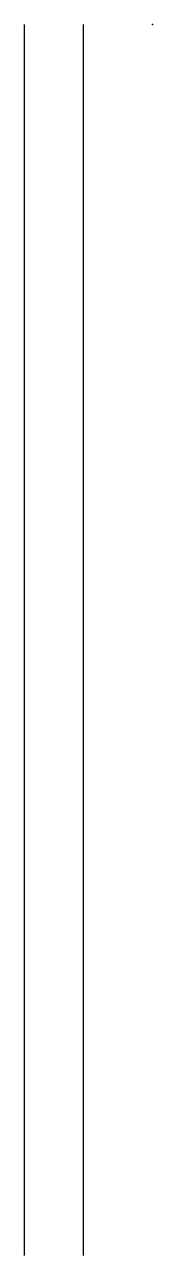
# Model space of a CAD drawing. Extents: x 84 to 240, y 0 to 1500.
import ezdxf

# ---------------------------------------------------------------- set-up
doc = ezdxf.new("R2010")
doc.units = 0
doc.header["$LTSCALE"] = 1000
doc.header["$MEASUREMENT"] = 0

# ---------------------------------------------------------------- blocks, each defined once
blk = doc.blocks.new('系统剖面门窗')
for p, q in [((84, 0), (84, 1500)), ((156, 0), (156, 1500))]:
    blk.add_line(p, q)
blk.add_point((240, 1500))

msp = doc.modelspace()

# ---------------------------------------------------------------- block references
msp.add_blockref('系统剖面门窗', (0, 0))

doc.saveas('drawing.dxf')
